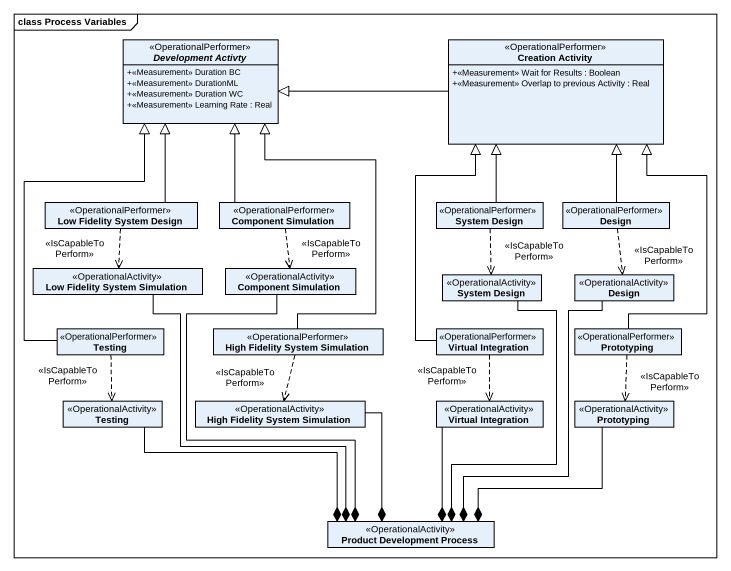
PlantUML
@startuml
mainframe class Process Variables
hide circle
hide empty members
skinparam classAttributeIconSize 0
abstract class "Development Activty" as Development_Activty <<OperationalPerformer>> {
  +<<Measurement>> Duration BC
  +<<Measurement>> DurationML
  +<<Measurement>> Duration WC
  +<<Measurement>> Learning Rate : Real
}
class "Creation Activity" as Creation_Activity <<OperationalPerformer>> {
  +<<Measurement>> Wait for Results : Boolean
  +<<Measurement>> Overlap to previous Activity : Real
}
class "Low Fidelity System Design" as Low_Fidelity_System_Design <<OperationalPerformer>>
class "Component Simulation" as Component_Simulation <<OperationalPerformer>>
class "System Design" as System_Design <<OperationalPerformer>>
class Design <<OperationalPerformer>>
class "Low Fidelity System Simulation" as Low_Fidelity_System <<OperationalActivity>>
class "Component Simulation" as Component_Simulation_2 <<OperationalActivity>>
class "System Design" as System_Design_2 <<OperationalActivity>>
class "Design" as Design_2 <<OperationalActivity>>
class Testing <<OperationalPerformer>>
class "High Fidelity System Simulation" as High_Fidelity_System <<OperationalPerformer>>
class "Virtual Integration" as Virtual_Integration <<OperationalPerformer>>
class Prototyping <<OperationalPerformer>>
class "Testing" as Testing_2 <<OperationalActivity>>
class "High Fidelity System Simulation" as High_Fidelity_System_2 <<OperationalActivity>>
class "Virtual Integration" as Virtual_Integration_2 <<OperationalActivity>>
class "Prototyping" as Prototyping_2 <<OperationalActivity>>
class "Product Development Process" as Product_Development_Process <<OperationalActivity>>
Creation_Activity -left-|> Development_Activty
Low_Fidelity_System_Design -up-|> Development_Activty
Low_Fidelity_System_Design ..> Low_Fidelity_System : <<IsCapableToPerform>>
Component_Simulation -up-|> Development_Activty
Component_Simulation ..> Component_Simulation_2 : <<IsCapableToPerform>>
System_Design -up-|> Creation_Activity
System_Design ..> System_Design_2 : <<IsCapableToPerform>>
Design -up-|> Creation_Activity
Design ..> Design_2 : <<IsCapableToPerform>>
Testing -up-|> Development_Activty
Testing ..> Testing_2 : <<IsCapableToPerform>>
High_Fidelity_System -up-|> Development_Activty
High_Fidelity_System ..> High_Fidelity_System_2 : <<IsCapableToPerform>>
Virtual_Integration -up-|> Creation_Activity
Virtual_Integration ..> Virtual_Integration_2 : <<IsCapableToPerform>>
Prototyping -up-|> Creation_Activity
Prototyping ..> Prototyping_2 : <<IsCapableToPerform>>
Product_Development_Process *-up- Low_Fidelity_System
Product_Development_Process *-up- Component_Simulation_2
Product_Development_Process *-up- System_Design_2
Product_Development_Process *-up- Design_2
Product_Development_Process *-left- Testing_2
Product_Development_Process *-up- High_Fidelity_System_2
Product_Development_Process *-up- Virtual_Integration_2
Product_Development_Process *-right- Prototyping_2
@enduml
